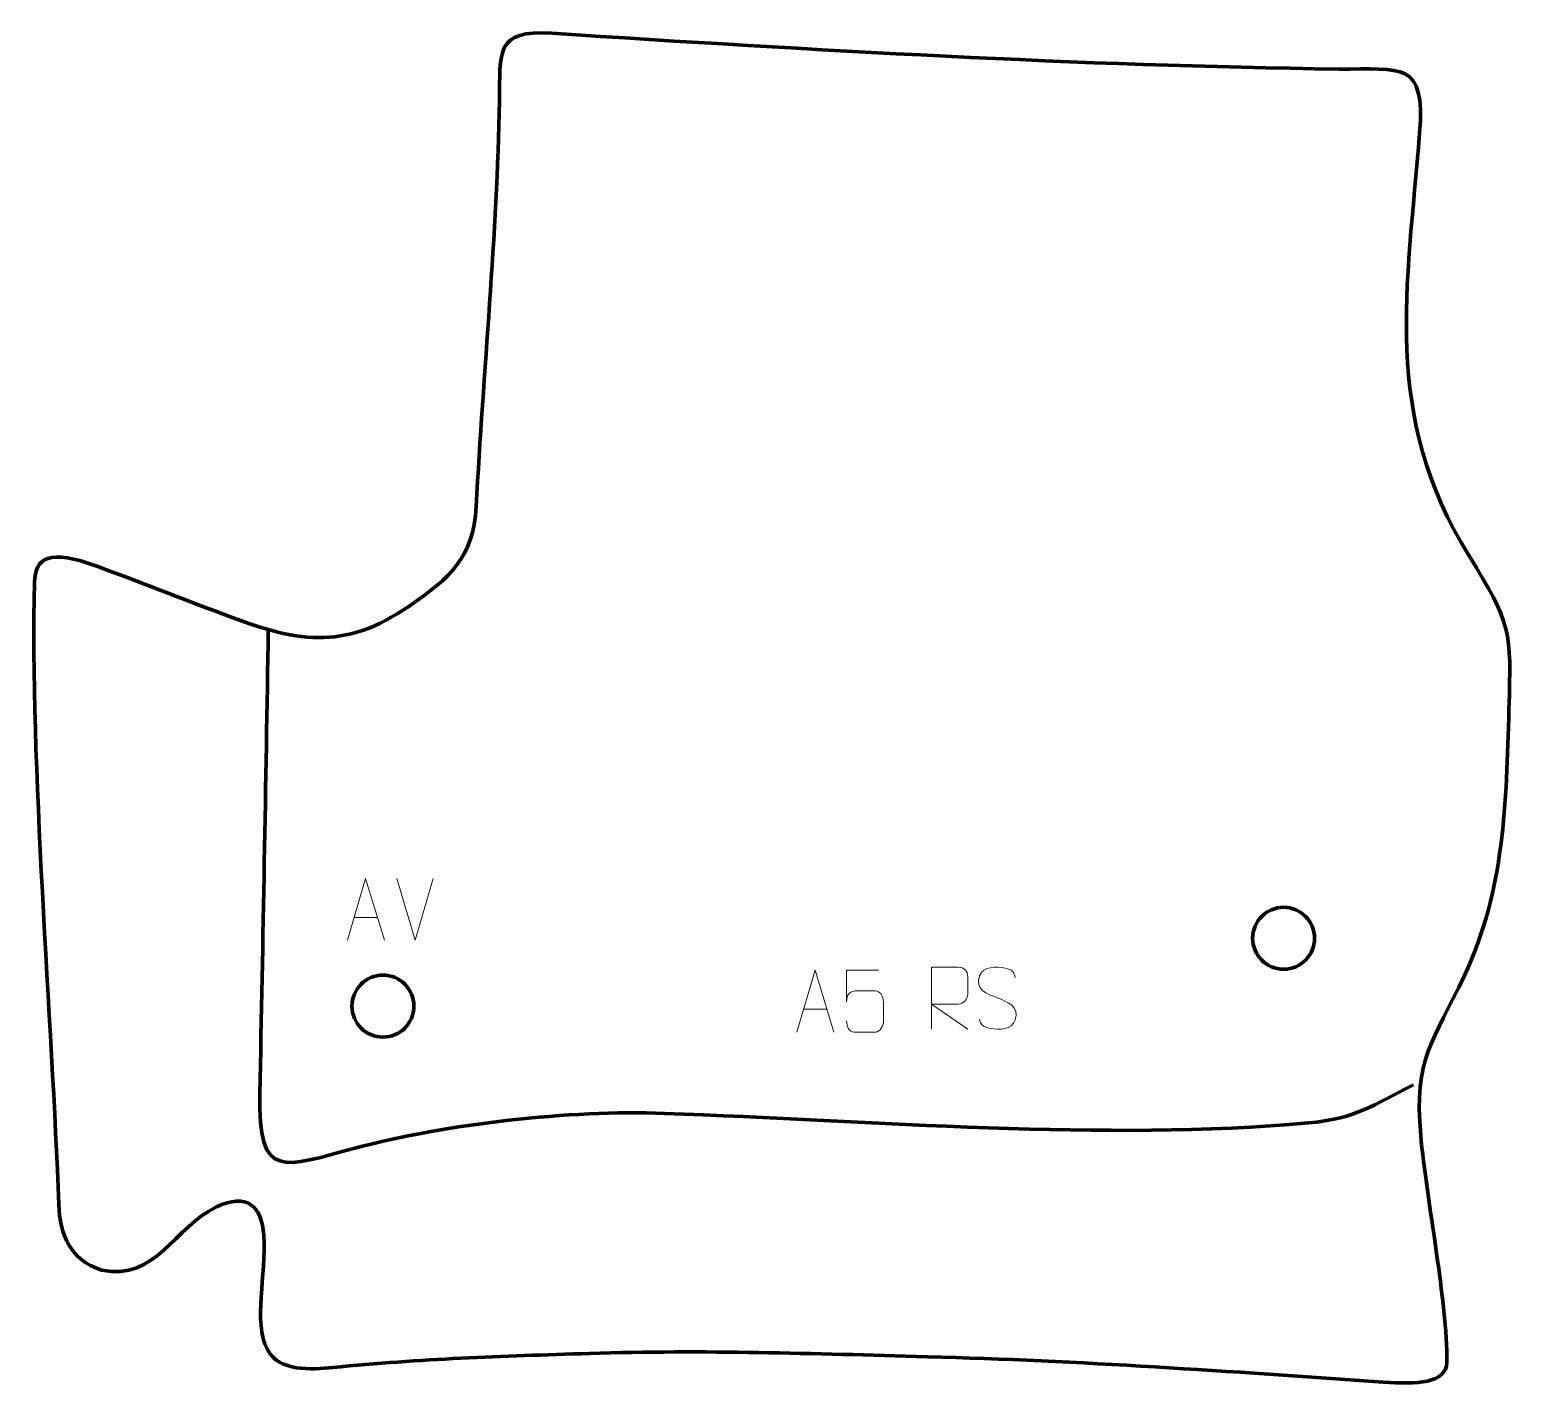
# Model space of a CAD drawing. Header units: millimetres. Extents: x -322 to 276, y -232 to 315.
import ezdxf

# ---------------------------------------------------------------- set-up
doc = ezdxf.new("R2010")
doc.units = ezdxf.units.MM
doc.header["$MEASUREMENT"] = 0
doc.layers.add('layer 2', color=7, linetype='Continuous')
doc.layers.add('layer 3', color=7, linetype='Continuous')

msp = doc.modelspace()

# ---------------------------------------------------------------- linework, layer by layer
at = {"layer": 'layer 2', "color": 142, "lineweight": 158}
msp.add_open_spline([(-225.8079, 72.6891), (-226.8557, 10.2368), (-227.9335, -52.1757), (-229.2456, -114.6242), (-229.2456, -114.6242), (-229.9896, -150.0437), (-219.758, -144.2255), (-190.8675, -136.5996), (-190.8675, -136.5996), (-153.4323, -126.7182), (-104.3947, -121.1703), (-65.8797, -122.5449), (-65.8797, -122.5449), (17.4472, -125.5192), (112.3329, -133.8112), (193.9205, -126.4395), (193.9205, -126.4395), (212.8934, -124.7253), (219.9706, -119.3112), (236.3209, -111.0178)], degree=3, knots=[0, 0, 0, 0, 0.16666667, 0.16666667, 0.16666667, 0.16666667, 0.33333333, 0.33333333, 0.33333333, 0.33333333, 0.5, 0.5, 0.5, 0.5, 0.66666667, 0.66666667, 0.66666667, 0.66666667, 1, 1, 1, 1], dxfattribs=at)
at = {"layer": 'layer 3', "color": 242, "lineweight": 158}
msp.add_open_spline([(-310.388, -159.3165), (-309.9555, -171.5773), (-305.7958, -181.6066), (-293.149, -185.7923), (-293.149, -185.7923), (-270.9796, -190.3694), (-263.7173, -168.2959), (-246.776, -160.3278), (-246.776, -160.3278), (-234.3974, -154.5057), (-228.5036, -159.8363), (-227.6405, -171.9066), (-227.6405, -171.9066), (-226.5131, -187.6736), (-232.0981, -206.7694), (-226.2008, -217.8931), (-226.2008, -217.8931), (-221.4016, -226.9457), (-208.4129, -225.9213), (-199.824, -225.1293), (-199.824, -225.1293), (-164.2995, -221.6013), (-131.857, -220.6011), (-96.1914, -219.4572), (-96.1914, -219.4572), (-49.7973, -217.9691), (-6.2118, -219.5374), (40.1485, -220.7709), (40.1485, -220.7709), (101.3073, -222.3981), (162.4977, -226.7601), (224.151, -231.0046), (224.151, -231.0046), (237.7349, -231.9398), (249.5405, -231.5983), (249.8365, -223.0212), (249.8365, -223.0212), (249.9373, -198.8326), (241.7494, -157.7536), (239.2409, -131.3919), (239.2409, -131.3919), (236.4828, -100.1572), (244.3354, -93.6557), (256.8958, -66.9171), (256.8958, -66.9171), (273.208, -32.1916), (273.731, 2.6016), (274.869, 40.5712), (274.869, 40.5712), (275.8371, 72.2243), (275.8425, 74.9539), (258.7461, 102.5272), (258.7461, 102.5272), (223.4392, 159.4707), (233.8577, 210.4456), (238.8235, 273.0821), (238.8235, 273.0821), (241.1605, 302.5612), (231.6082, 298.6686), (206.2858, 298.9764), (206.2858, 298.9764), (101.8769, 300.2451), (-6.8137, 306.6616), (-111.3729, 313.3906), (-111.3729, 313.3906), (-134.3348, 314.8682), (-132.2173, 305.866), (-132.5397, 286.1936), (-132.5397, 286.1936), (-133.425, 232.1999), (-139.124, 176.6953), (-141.8878, 122.4123), (-141.8878, 122.4123), (-143.267, 101.5326), (-152.3219, 93.6526), (-168.7608, 82.3416), (-168.7608, 82.3416), (-195.8194, 63.7237), (-214.9385, 67.7482), (-244.2558, 79.0238), (-244.2558, 79.0238), (-260.9606, 85.388), (-277.8531, 91.9665), (-294.5978, 98.1496), (-294.5978, 98.1496), (-314.6579, 105.5569), (-319.8444, 101.6555), (-320.1212, 91.7773), (-320.1212, 91.7773), (-322.1322, 20.0062), (-312.9813, -85.8023), (-310.388, -159.3165)], degree=3, knots=[0, 0, 0, 0, 0.04166667, 0.04166667, 0.04166667, 0.04166667, 0.08333333, 0.08333333, 0.08333333, 0.08333333, 0.125, 0.125, 0.125, 0.125, 0.16666667, 0.16666667, 0.16666667, 0.16666667, 0.20833333, 0.20833333, 0.20833333, 0.20833333, 0.25, 0.25, 0.25, 0.25, 0.29166667, 0.29166667, 0.29166667, 0.29166667, 0.33333333, 0.33333333, 0.33333333, 0.33333333, 0.375, 0.375, 0.375, 0.375, 0.41666667, 0.41666667, 0.41666667, 0.41666667, 0.45833333, 0.45833333, 0.45833333, 0.45833333, 0.5, 0.5, 0.5, 0.5, 0.54166667, 0.54166667, 0.54166667, 0.54166667, 0.58333333, 0.58333333, 0.58333333, 0.58333333, 0.625, 0.625, 0.625, 0.625, 0.66666667, 0.66666667, 0.66666667, 0.66666667, 0.70833333, 0.70833333, 0.70833333, 0.70833333, 0.75, 0.75, 0.75, 0.75, 0.79166667, 0.79166667, 0.79166667, 0.79166667, 0.83333333, 0.83333333, 0.83333333, 0.83333333, 0.875, 0.875, 0.875, 0.875, 0.91666667, 0.91666667, 0.91666667, 0.91666667, 1, 1, 1, 1], dxfattribs=at)
at = {"layer": 'layer 3', "color": 250, "lineweight": 9}
for points, knots in [([(-193.9172, -52.6945), (-193.9172, -52.6945), (-186.5462, -27.741), (-186.5462, -27.741), (-186.5462, -27.741), (-186.5462, -27.741), (-178.9763, -52.6945), (-178.9763, -52.6945)], [0, 0, 0, 0, 0.33333333, 0.33333333, 0.33333333, 0.33333333, 1, 1, 1, 1]), ([(-12.4807, -89.7434), (-12.4807, -89.7434), (-5.1097, -64.7899), (-5.1097, -64.7899), (-5.1097, -64.7899), (-5.1097, -64.7899), (2.4602, -89.7434), (2.4602, -89.7434)], [0, 0, 0, 0, 0.33333333, 0.33333333, 0.33333333, 0.33333333, 1, 1, 1, 1]), ([(20.3839, -64.8119), (20.3839, -64.8119), (7.5322, -64.8119), (7.5322, -64.8119), (7.5322, -64.8119), (7.5325, -69.0425), (7.5325, -73.2734), (7.5322, -77.5046), (7.5322, -77.5046), (7.5319, -74.1945), (9.1629, -73.1227), (11.9749, -73.0622), (11.9749, -73.0622), (14.4145, -73.0619), (16.854, -73.0619), (19.2932, -73.0622), (19.2932, -73.0622), (20.943, -73.0554), (22.4179, -75.4359), (22.4464, -77.5046), (22.4464, -77.5046), (22.4461, -80.0919), (22.4461, -82.6795), (22.4464, -85.2672), (22.4464, -85.2672), (22.4926, -87.2266), (20.9932, -89.6629), (19.3673, -89.7214), (19.3673, -89.7214), (17.4108, -89.7211), (12.5158, -89.7211), (10.5588, -89.7214), (10.5588, -89.7214), (8.7133, -89.7302), (7.6062, -87.7654), (7.5854, -85.2143)], [0, 0, 0, 0, 0.1, 0.1, 0.1, 0.1, 0.2, 0.2, 0.2, 0.2, 0.3, 0.3, 0.3, 0.3, 0.4, 0.4, 0.4, 0.4, 0.5, 0.5, 0.5, 0.5, 0.6, 0.6, 0.6, 0.6, 0.7, 0.7, 0.7, 0.7, 0.8, 0.8, 0.8, 0.8, 1, 1, 1, 1]), ([(41.7886, -88.5358), (41.7886, -88.5358), (41.7886, -63.5823), (41.7886, -63.5823), (41.7886, -63.5823), (45.3834, -63.5823), (48.9789, -63.5823), (52.5741, -63.5823), (52.5741, -63.5823), (54.8994, -63.62), (56.4567, -65.11), (56.4526, -67.4764), (56.4526, -67.4764), (56.4522, -69.5119), (56.4522, -72.5713), (56.4526, -74.6073), (56.4526, -74.6073), (56.4461, -76.4828), (54.6338, -78.4246), (52.6243, -78.4437), (52.6243, -78.4437), (52.6243, -78.4437), (41.7886, -78.4437), (41.7886, -78.4437), (41.7886, -78.4437), (41.7886, -78.4437), (56.4433, -88.5358), (56.4433, -88.5358)], [0, 0, 0, 0, 0.125, 0.125, 0.125, 0.125, 0.25, 0.25, 0.25, 0.25, 0.375, 0.375, 0.375, 0.375, 0.5, 0.5, 0.5, 0.5, 0.625, 0.625, 0.625, 0.625, 0.75, 0.75, 0.75, 0.75, 1, 1, 1, 1]), ([(68.3948, -75.8895), (64.1465, -74.4191), (59.2384, -72.6233), (61.2435, -67.103), (61.2435, -67.103), (62.747, -62.9631), (67.9606, -63.3516), (71.5642, -63.9527), (71.5642, -63.9527), (74.4248, -64.4299), (75.2895, -65.6431), (75.6001, -67.7272)], [0, 0, 0, 0, 0.25, 0.25, 0.25, 0.25, 0.5, 0.5, 0.5, 0.5, 1, 1, 1, 1]), ([(68.3948, -75.8896), (72.4134, -77.5363), (77.4429, -79.4246), (75.6089, -84.7849), (75.6089, -84.7849), (74.1491, -89.0513), (69.2383, -88.7946), (65.5122, -88.2399), (65.5122, -88.2399), (62.7622, -87.8301), (61.5413, -86.6166), (61.1633, -84.5044)], [0, 0, 0, 0, 0.25, 0.25, 0.25, 0.25, 0.5, 0.5, 0.5, 0.5, 1, 1, 1, 1])]:
    msp.add_open_spline(points, degree=3, knots=knots, dxfattribs=at)
for points in [[(-166.5577, -52.7018), (-166.5577, -52.7018), (-173.8795, -27.7482), (-173.8795, -27.7482)], [(-159.2358, -27.7482), (-159.2358, -27.7482), (-166.5576, -52.7018), (-166.5576, -52.7018)], [(-191.1946, -43.4451), (-191.1946, -43.4451), (-181.6989, -43.4451), (-181.6989, -43.4451)], [(-9.7581, -80.494), (-9.7581, -80.494), (-0.2624, -80.494), (-0.2624, -80.494)]]:
    msp.add_open_spline(points, degree=3, dxfattribs=at)
at = {"layer": 'layer 3', "color": 250, "lineweight": 200}
for points in [[(183.9337, -39.384), (177.0301, -39.384), (171.4337, -44.9804), (171.4337, -51.884), (171.4337, -51.884), (171.4336, -58.7875), (177.0301, -64.384), (183.9336, -64.384), (183.9336, -64.384), (190.8372, -64.384), (196.4336, -58.7876), (196.4336, -51.884), (196.4336, -51.884), (196.4337, -44.9805), (190.8372, -39.384), (183.9337, -39.384)], [(183.9337, -39.384), (177.0301, -39.384), (171.4337, -44.9804), (171.4337, -51.884), (171.4337, -51.884), (171.4336, -58.7875), (177.0301, -64.384), (183.9336, -64.384), (183.9336, -64.384), (190.8372, -64.384), (196.4336, -58.7876), (196.4336, -51.8841), (196.4336, -51.8841), (196.4337, -44.9805), (190.8372, -39.384), (183.9337, -39.384)], [(183.9337, -39.384), (177.0301, -39.384), (171.4337, -44.9805), (171.4337, -51.884), (171.4337, -51.884), (171.4336, -58.7876), (177.0301, -64.384), (183.9336, -64.384), (183.9336, -64.384), (190.8372, -64.384), (196.4336, -58.7876), (196.4336, -51.8841), (196.4336, -51.8841), (196.4337, -44.9805), (190.8372, -39.384), (183.9337, -39.384)], [(183.9337, -39.384), (177.0301, -39.384), (171.4337, -44.9805), (171.4337, -51.884), (171.4337, -51.884), (171.4336, -58.7876), (177.0301, -64.384), (183.9336, -64.384), (183.9336, -64.384), (190.8372, -64.3841), (196.4336, -58.7876), (196.4336, -51.8841), (196.4336, -51.8841), (196.4337, -44.9805), (190.8372, -39.384), (183.9337, -39.384)], [(183.9337, -39.3841), (177.0301, -39.3841), (171.4337, -44.9805), (171.4337, -51.884), (171.4337, -51.884), (171.4336, -58.7876), (177.0301, -64.384), (183.9336, -64.3841), (183.9336, -64.3841), (190.8372, -64.3841), (196.4336, -58.7877), (196.4336, -51.8841), (196.4336, -51.8841), (196.4337, -44.9805), (190.8372, -39.3841), (183.9337, -39.3841)], [(183.9337, -39.3841), (177.0301, -39.3841), (171.4337, -44.9805), (171.4337, -51.884), (171.4337, -51.884), (171.4336, -58.7876), (177.0301, -64.384), (183.9336, -64.3841), (183.9336, -64.3841), (190.8372, -64.3841), (196.4336, -58.7877), (196.4336, -51.8841), (196.4336, -51.8841), (196.4337, -44.9805), (190.8372, -39.3841), (183.9337, -39.3841)], [(183.9337, -39.3841), (177.0301, -39.3841), (171.4337, -44.9805), (171.4337, -51.8841), (171.4337, -51.8841), (171.4336, -58.7876), (177.0301, -64.3841), (183.9336, -64.3841), (183.9336, -64.3841), (190.8372, -64.3841), (196.4336, -58.7877), (196.4336, -51.8841), (196.4336, -51.8841), (196.4337, -44.9806), (190.8372, -39.3841), (183.9337, -39.3841)], [(183.9337, -39.3841), (177.0301, -39.3841), (171.4337, -44.9805), (171.4337, -51.8841), (171.4337, -51.8841), (171.4336, -58.7876), (177.0301, -64.3841), (183.9336, -64.3841), (183.9336, -64.3841), (190.8372, -64.3841), (196.4336, -58.7877), (196.4336, -51.8841), (196.4336, -51.8841), (196.4337, -44.9806), (190.8372, -39.3841), (183.9337, -39.3841)], [(183.9337, -39.3841), (177.0301, -39.3841), (171.4337, -44.9805), (171.4337, -51.8841), (171.4337, -51.8841), (171.4336, -58.7876), (177.0301, -64.3841), (183.9336, -64.3841), (183.9336, -64.3841), (190.8372, -64.3841), (196.4336, -58.7877), (196.4336, -51.8842), (196.4336, -51.8842), (196.4337, -44.9806), (190.8372, -39.3841), (183.9337, -39.3841)], [(183.9337, -39.3841), (177.0301, -39.3841), (171.4337, -44.9805), (171.4337, -51.8841), (171.4337, -51.8841), (171.4336, -58.7877), (177.0301, -64.3841), (183.9336, -64.3841), (183.9336, -64.3841), (190.8372, -64.3841), (196.4336, -58.7877), (196.4336, -51.8842), (196.4336, -51.8842), (196.4337, -44.9806), (190.8372, -39.3841), (183.9337, -39.3841)], [(183.9337, -39.3841), (177.0301, -39.3841), (171.4337, -44.9806), (171.4337, -51.8841), (171.4337, -51.8841), (171.4336, -58.7877), (177.0301, -64.3841), (183.9336, -64.3841), (183.9336, -64.3841), (190.8372, -64.3842), (196.4336, -58.7877), (196.4336, -51.8842), (196.4336, -51.8842), (196.4337, -44.9806), (190.8372, -39.3841), (183.9337, -39.3841)], [(183.9337, -39.3841), (177.0301, -39.3841), (171.4337, -44.9806), (171.4337, -51.8841), (171.4337, -51.8841), (171.4336, -58.7877), (177.0301, -64.3841), (183.9336, -64.3841), (183.9336, -64.3841), (190.8372, -64.3842), (196.4336, -58.7877), (196.4336, -51.8842), (196.4336, -51.8842), (196.4337, -44.9806), (190.8372, -39.3841), (183.9337, -39.3841)], [(183.9337, -39.3842), (177.0301, -39.3842), (171.4337, -44.9806), (171.4337, -51.8841), (171.4337, -51.8841), (171.4336, -58.7877), (177.0301, -64.3841), (183.9336, -64.3842), (183.9336, -64.3842), (190.8372, -64.3842), (196.4336, -58.7878), (196.4336, -51.8842), (196.4336, -51.8842), (196.4337, -44.9806), (190.8372, -39.3842), (183.9337, -39.3842)], [(183.9337, -39.3842), (177.0301, -39.3842), (171.4337, -44.9806), (171.4337, -51.8842), (171.4337, -51.8842), (171.4336, -58.7877), (177.0301, -64.3842), (183.9336, -64.3842), (183.9336, -64.3842), (190.8372, -64.3842), (196.4336, -58.7878), (196.4336, -51.8842), (196.4336, -51.8842), (196.4337, -44.9806), (190.8372, -39.3842), (183.9337, -39.3842)], [(183.9337, -39.3842), (177.0301, -39.3842), (171.4337, -44.9806), (171.4337, -51.8842), (171.4337, -51.8842), (171.4336, -58.7877), (177.0301, -64.3842), (183.9336, -64.3842), (183.9336, -64.3842), (190.8372, -64.3842), (196.4336, -58.7878), (196.4336, -51.8842), (196.4336, -51.8842), (196.4337, -44.9807), (190.8372, -39.3842), (183.9337, -39.3842)], [(183.9337, -39.3842), (177.0301, -39.3842), (171.4337, -44.9806), (171.4337, -51.8842), (171.4337, -51.8842), (171.4336, -58.7877), (177.0301, -64.3842), (183.9336, -64.3842), (183.9336, -64.3842), (190.8372, -64.3842), (196.4336, -58.7878), (196.4336, -51.8842), (196.4336, -51.8842), (196.4337, -44.9807), (190.8372, -39.3842), (183.9337, -39.3842)], [(183.9337, -39.3842), (177.0301, -39.3842), (171.4337, -44.9806), (171.4337, -51.8842), (171.4337, -51.8842), (171.4336, -58.7877), (177.0301, -64.3842), (183.9336, -64.3842), (183.9336, -64.3842), (190.8372, -64.3842), (196.4336, -58.7878), (196.4336, -51.8843), (196.4336, -51.8843), (196.4337, -44.9807), (190.8372, -39.3842), (183.9337, -39.3842)], [(183.9337, -39.3842), (177.0301, -39.3842), (171.4337, -44.9807), (171.4337, -51.8842), (171.4337, -51.8842), (171.4336, -58.7878), (177.0301, -64.3842), (183.9336, -64.3842), (183.9336, -64.3842), (190.8372, -64.3842), (196.4336, -58.7878), (196.4336, -51.8843), (196.4336, -51.8843), (196.4337, -44.9807), (190.8372, -39.3842), (183.9337, -39.3842)], [(183.9337, -39.3842), (177.0301, -39.3842), (171.4337, -44.9807), (171.4337, -51.8842), (171.4337, -51.8842), (171.4336, -58.7878), (177.0301, -64.3842), (183.9336, -64.3842), (183.9336, -64.3842), (190.8372, -64.3843), (196.4336, -58.7878), (196.4336, -51.8843), (196.4336, -51.8843), (196.4337, -44.9807), (190.8372, -39.3842), (183.9337, -39.3842)], [(183.9337, -39.3843), (177.0301, -39.3843), (171.4337, -44.9807), (171.4337, -51.8842), (171.4337, -51.8842), (171.4336, -58.7878), (177.0301, -64.3842), (183.9336, -64.3843), (183.9336, -64.3843), (190.8372, -64.3843), (196.4336, -58.7879), (196.4336, -51.8843), (196.4336, -51.8843), (196.4337, -44.9807), (190.8372, -39.3843), (183.9337, -39.3843)], [(183.9337, -39.3843), (177.0301, -39.3843), (171.4337, -44.9807), (171.4337, -51.8842), (171.4337, -51.8842), (171.4336, -58.7878), (177.0301, -64.3842), (183.9336, -64.3843), (183.9336, -64.3843), (190.8372, -64.3843), (196.4336, -58.7879), (196.4336, -51.8843), (196.4336, -51.8843), (196.4337, -44.9807), (190.8372, -39.3843), (183.9337, -39.3843)], [(-179.5384, -66.7685), (-186.442, -66.7685), (-192.0384, -72.3649), (-192.0384, -79.2685), (-192.0384, -79.2685), (-192.0385, -86.172), (-186.442, -91.7685), (-179.5385, -91.7685), (-179.5385, -91.7685), (-172.6349, -91.7685), (-167.0385, -86.1721), (-167.0385, -79.2685), (-167.0385, -79.2685), (-167.0384, -72.365), (-172.6349, -66.7685), (-179.5384, -66.7685)], [(-179.5384, -66.7685), (-186.442, -66.7685), (-192.0384, -72.3649), (-192.0384, -79.2685), (-192.0384, -79.2685), (-192.0385, -86.172), (-186.442, -91.7685), (-179.5385, -91.7685), (-179.5385, -91.7685), (-172.6349, -91.7685), (-167.0385, -86.1721), (-167.0385, -79.2686), (-167.0385, -79.2686), (-167.0384, -72.365), (-172.6349, -66.7685), (-179.5384, -66.7685)], [(-179.5384, -66.7685), (-186.442, -66.7685), (-192.0384, -72.365), (-192.0384, -79.2685), (-192.0384, -79.2685), (-192.0385, -86.1721), (-186.442, -91.7685), (-179.5385, -91.7685), (-179.5385, -91.7685), (-172.6349, -91.7685), (-167.0385, -86.1721), (-167.0385, -79.2686), (-167.0385, -79.2686), (-167.0384, -72.365), (-172.6349, -66.7685), (-179.5384, -66.7685)], [(-179.5384, -66.7685), (-186.442, -66.7685), (-192.0384, -72.365), (-192.0384, -79.2685), (-192.0384, -79.2685), (-192.0385, -86.1721), (-186.442, -91.7685), (-179.5385, -91.7685), (-179.5385, -91.7685), (-172.6349, -91.7686), (-167.0385, -86.1721), (-167.0385, -79.2686), (-167.0385, -79.2686), (-167.0384, -72.365), (-172.6349, -66.7685), (-179.5384, -66.7685)], [(-179.5384, -66.7686), (-186.442, -66.7686), (-192.0384, -72.365), (-192.0384, -79.2685), (-192.0384, -79.2685), (-192.0385, -86.1721), (-186.442, -91.7685), (-179.5385, -91.7686), (-179.5385, -91.7686), (-172.6349, -91.7686), (-167.0385, -86.1722), (-167.0385, -79.2686), (-167.0385, -79.2686), (-167.0384, -72.365), (-172.6349, -66.7686), (-179.5384, -66.7686)], [(-179.5384, -66.7686), (-186.442, -66.7686), (-192.0384, -72.365), (-192.0384, -79.2685), (-192.0384, -79.2685), (-192.0385, -86.1721), (-186.442, -91.7685), (-179.5385, -91.7686), (-179.5385, -91.7686), (-172.6349, -91.7686), (-167.0385, -86.1722), (-167.0385, -79.2686), (-167.0385, -79.2686), (-167.0384, -72.365), (-172.6349, -66.7686), (-179.5384, -66.7686)], [(-179.5384, -66.7686), (-186.442, -66.7686), (-192.0384, -72.365), (-192.0384, -79.2686), (-192.0384, -79.2686), (-192.0385, -86.1721), (-186.442, -91.7686), (-179.5385, -91.7686), (-179.5385, -91.7686), (-172.6349, -91.7686), (-167.0385, -86.1722), (-167.0385, -79.2686), (-167.0385, -79.2686), (-167.0384, -72.3651), (-172.6349, -66.7686), (-179.5384, -66.7686)], [(-179.5384, -66.7686), (-186.442, -66.7686), (-192.0384, -72.365), (-192.0384, -79.2686), (-192.0384, -79.2686), (-192.0385, -86.1721), (-186.442, -91.7686), (-179.5385, -91.7686), (-179.5385, -91.7686), (-172.6349, -91.7686), (-167.0385, -86.1722), (-167.0385, -79.2686), (-167.0385, -79.2686), (-167.0384, -72.3651), (-172.6349, -66.7686), (-179.5384, -66.7686)], [(-179.5384, -66.7686), (-186.442, -66.7686), (-192.0384, -72.365), (-192.0384, -79.2686), (-192.0384, -79.2686), (-192.0385, -86.1721), (-186.442, -91.7686), (-179.5385, -91.7686), (-179.5385, -91.7686), (-172.6349, -91.7686), (-167.0385, -86.1722), (-167.0385, -79.2687), (-167.0385, -79.2687), (-167.0384, -72.3651), (-172.6349, -66.7686), (-179.5384, -66.7686)], [(-179.5384, -66.7686), (-186.442, -66.7686), (-192.0384, -72.365), (-192.0384, -79.2686), (-192.0384, -79.2686), (-192.0385, -86.1722), (-186.442, -91.7686), (-179.5385, -91.7686), (-179.5385, -91.7686), (-172.6349, -91.7686), (-167.0385, -86.1722), (-167.0385, -79.2687), (-167.0385, -79.2687), (-167.0384, -72.3651), (-172.6349, -66.7686), (-179.5384, -66.7686)], [(-179.5384, -66.7686), (-186.442, -66.7686), (-192.0384, -72.3651), (-192.0384, -79.2686), (-192.0384, -79.2686), (-192.0385, -86.1722), (-186.442, -91.7686), (-179.5385, -91.7686), (-179.5385, -91.7686), (-172.6349, -91.7687), (-167.0385, -86.1722), (-167.0385, -79.2687), (-167.0385, -79.2687), (-167.0384, -72.3651), (-172.6349, -66.7686), (-179.5384, -66.7686)], [(-179.5384, -66.7686), (-186.442, -66.7686), (-192.0384, -72.3651), (-192.0384, -79.2686), (-192.0384, -79.2686), (-192.0385, -86.1722), (-186.442, -91.7686), (-179.5385, -91.7686), (-179.5385, -91.7686), (-172.6349, -91.7687), (-167.0385, -86.1722), (-167.0385, -79.2687), (-167.0385, -79.2687), (-167.0384, -72.3651), (-172.6349, -66.7686), (-179.5384, -66.7686)], [(-179.5384, -66.7687), (-186.442, -66.7687), (-192.0384, -72.3651), (-192.0384, -79.2686), (-192.0384, -79.2686), (-192.0385, -86.1722), (-186.442, -91.7686), (-179.5385, -91.7687), (-179.5385, -91.7687), (-172.6349, -91.7687), (-167.0385, -86.1723), (-167.0385, -79.2687), (-167.0385, -79.2687), (-167.0384, -72.3651), (-172.6349, -66.7687), (-179.5384, -66.7687)], [(-179.5384, -66.7687), (-186.442, -66.7687), (-192.0384, -72.3651), (-192.0384, -79.2687), (-192.0384, -79.2687), (-192.0385, -86.1722), (-186.442, -91.7687), (-179.5385, -91.7687), (-179.5385, -91.7687), (-172.6349, -91.7687), (-167.0385, -86.1723), (-167.0385, -79.2687), (-167.0385, -79.2687), (-167.0384, -72.3651), (-172.6349, -66.7687), (-179.5384, -66.7687)], [(-179.5384, -66.7687), (-186.442, -66.7687), (-192.0384, -72.3651), (-192.0384, -79.2687), (-192.0384, -79.2687), (-192.0385, -86.1722), (-186.442, -91.7687), (-179.5385, -91.7687), (-179.5385, -91.7687), (-172.6349, -91.7687), (-167.0385, -86.1723), (-167.0385, -79.2687), (-167.0385, -79.2687), (-167.0384, -72.3652), (-172.6349, -66.7687), (-179.5384, -66.7687)], [(-179.5384, -66.7687), (-186.442, -66.7687), (-192.0384, -72.3651), (-192.0384, -79.2687), (-192.0384, -79.2687), (-192.0385, -86.1722), (-186.442, -91.7687), (-179.5385, -91.7687), (-179.5385, -91.7687), (-172.6349, -91.7687), (-167.0385, -86.1723), (-167.0385, -79.2687), (-167.0385, -79.2687), (-167.0384, -72.3652), (-172.6349, -66.7687), (-179.5384, -66.7687)], [(-179.5384, -66.7687), (-186.442, -66.7687), (-192.0384, -72.3651), (-192.0384, -79.2687), (-192.0384, -79.2687), (-192.0385, -86.1722), (-186.442, -91.7687), (-179.5385, -91.7687), (-179.5385, -91.7687), (-172.6349, -91.7687), (-167.0385, -86.1723), (-167.0385, -79.2688), (-167.0385, -79.2688), (-167.0384, -72.3652), (-172.6349, -66.7687), (-179.5384, -66.7687)], [(-179.5384, -66.7687), (-186.442, -66.7687), (-192.0384, -72.3652), (-192.0384, -79.2687), (-192.0384, -79.2687), (-192.0385, -86.1723), (-186.442, -91.7687), (-179.5385, -91.7687), (-179.5385, -91.7687), (-172.6349, -91.7687), (-167.0385, -86.1723), (-167.0385, -79.2688), (-167.0385, -79.2688), (-167.0384, -72.3652), (-172.6349, -66.7687), (-179.5384, -66.7687)], [(-179.5384, -66.7687), (-186.442, -66.7687), (-192.0384, -72.3652), (-192.0384, -79.2687), (-192.0384, -79.2687), (-192.0385, -86.1723), (-186.442, -91.7687), (-179.5385, -91.7687), (-179.5385, -91.7687), (-172.6349, -91.7688), (-167.0385, -86.1723), (-167.0385, -79.2688), (-167.0385, -79.2688), (-167.0384, -72.3652), (-172.6349, -66.7687), (-179.5384, -66.7687)], [(-179.5384, -66.7688), (-186.442, -66.7688), (-192.0384, -72.3652), (-192.0384, -79.2687), (-192.0384, -79.2687), (-192.0385, -86.1723), (-186.442, -91.7687), (-179.5385, -91.7688), (-179.5385, -91.7688), (-172.6349, -91.7688), (-167.0385, -86.1724), (-167.0385, -79.2688), (-167.0385, -79.2688), (-167.0384, -72.3652), (-172.6349, -66.7688), (-179.5384, -66.7688)], [(-179.5384, -66.7688), (-186.442, -66.7688), (-192.0384, -72.3652), (-192.0384, -79.2687), (-192.0384, -79.2687), (-192.0385, -86.1723), (-186.442, -91.7687), (-179.5385, -91.7688), (-179.5385, -91.7688), (-172.6349, -91.7688), (-167.0385, -86.1724), (-167.0385, -79.2688), (-167.0385, -79.2688), (-167.0384, -72.3652), (-172.6349, -66.7688), (-179.5384, -66.7688)]]:
    msp.add_open_spline(points, degree=3, knots=[0, 0, 0, 0, 0.2, 0.2, 0.2, 0.2, 0.4, 0.4, 0.4, 0.4, 0.6, 0.6, 0.6, 0.6, 1, 1, 1, 1], dxfattribs=at)
for points in [[(183.9337, -39.384), (183.9337, -39.384), (183.9337, -39.3843), (183.9337, -39.3843)], [(183.9337, -39.384), (183.9337, -39.384), (183.9337, -39.3843), (183.9337, -39.3843)], [(171.4337, -51.884), (171.4337, -51.884), (171.4337, -51.8842), (171.4337, -51.8842)], [(196.4336, -51.884), (196.4336, -51.884), (196.4336, -51.8843), (196.4336, -51.8843)], [(183.9336, -64.384), (183.9336, -64.384), (183.9336, -64.3843), (183.9336, -64.3843)], [(-179.5384, -66.7685), (-179.5384, -66.7685), (-179.5384, -66.7688), (-179.5384, -66.7688)], [(-179.5384, -66.7685), (-179.5384, -66.7685), (-179.5384, -66.7688), (-179.5384, -66.7688)], [(-192.0384, -79.2685), (-192.0384, -79.2685), (-192.0384, -79.2687), (-192.0384, -79.2687)], [(-167.0385, -79.2685), (-167.0385, -79.2685), (-167.0385, -79.2688), (-167.0385, -79.2688)], [(-179.5385, -91.7685), (-179.5385, -91.7685), (-179.5385, -91.7688), (-179.5385, -91.7688)]]:
    msp.add_open_spline(points, degree=3, dxfattribs=at)

doc.saveas('drawing.dxf')
